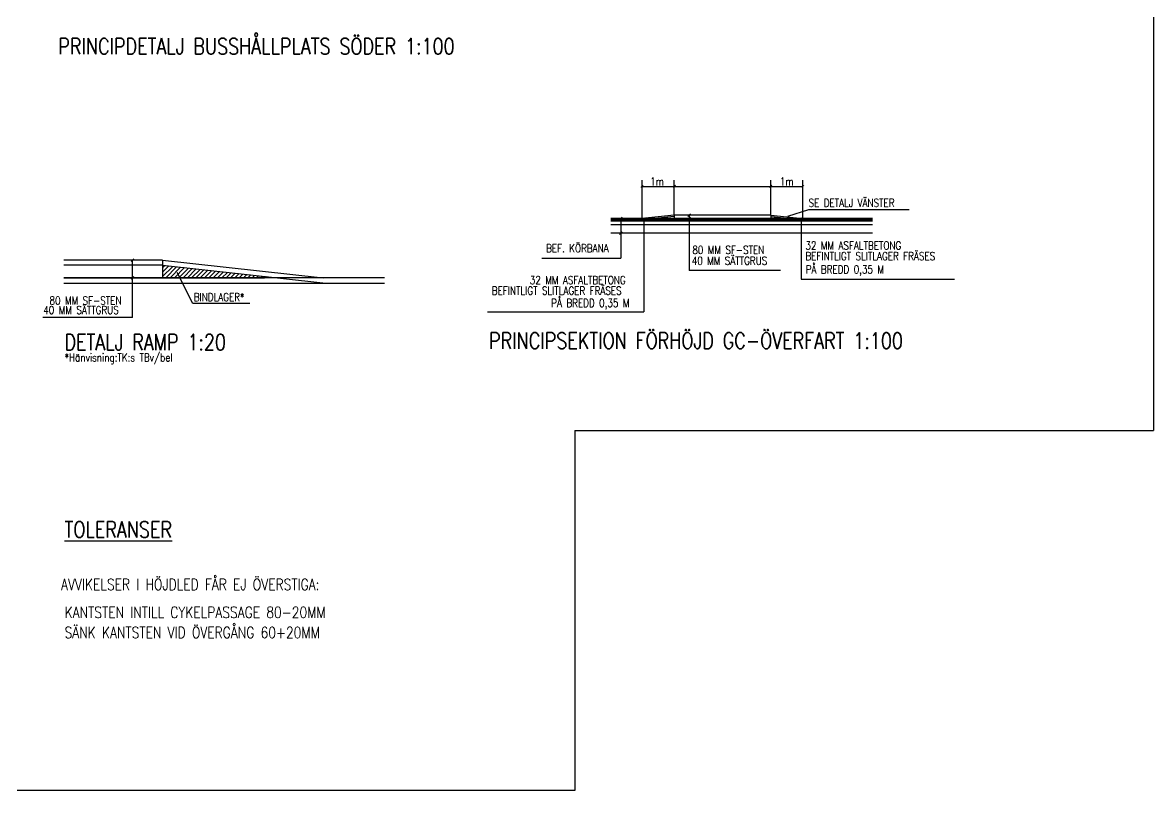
# Model space of a CAD drawing. Header units: metres. Extents: x 148130 to 148867, y 6395392 to 6395652.
# Drawn here: x 148767.03 to 148802.22, y 6395466.87 to 6395490.75 of the extents above; entities that cross this region are included whole.
import ezdxf

# ---------------------------------------------------------------- set-up
doc = ezdxf.new("R2010")
doc.units = ezdxf.units.M
doc.layers.add('M-DETALJ', color=3, linetype='Continuous')
doc.layers.add('M-RUTA-500', color=7, linetype='Continuous', plot=False)
doc.styles.add('SIMPLEX8', font='simplex.shx', dxfattribs={"width": 0.8})

msp = doc.modelspace()

# ---------------------------------------------------------------- hatches: boundary and pattern name
at = {"layer": 'M-DETALJ'}
h = msp.add_hatch(dxfattribs=at)
h.set_pattern_fill('ANSI31', color=1, scale=0.03, style=0)
h.set_pattern_definition([(45, (-2454.15612, -3942.94739), (-0.067351920908, 0.067351920908), [])])
h.paths.add_polyline_path([(148771.39, 6395483.204), (148771.39, 6395482.815), (148774.561, 6395482.815), (148774.927, 6395482.815)])

# ---------------------------------------------------------------- linework, layer by layer
at = {"layer": 'M-DETALJ', "color": 1}
for p, q in [((148786.309, 6395484.655), (148786.309, 6395485.855)), ((148787.309, 6395484.765), (148787.309, 6395485.855)), ((148790.309, 6395484.765), (148790.309, 6395485.855)), ((148791.309, 6395484.655), (148791.309, 6395485.855)), ((148786.274, 6395485.62), (148786.344, 6395485.69)), ((148786.309, 6395485.655), (148791.309, 6395485.655)), ((148787.274, 6395485.62), (148787.344, 6395485.69)), ((148790.274, 6395485.62), (148790.344, 6395485.69)), ((148791.274, 6395485.62), (148791.344, 6395485.69)), ((148787.309, 6395484.765), (148786.309, 6395484.655)), ((148787.309, 6395484.725), (148786.314, 6395484.615)), ((148787.309, 6395484.765), (148787.309, 6395484.655)), ((148790.309, 6395484.765), (148787.309, 6395484.765)), ((148787.73, 6395484.724), (148787.812, 6395484.806)), ((148787.771, 6395484.765), (148787.771, 6395483.038)), ((148790.309, 6395484.765), (148790.309, 6395484.655)), ((148790.309, 6395484.765), (148791.309, 6395484.655)), ((148790.309, 6395484.725), (148791.305, 6395484.615)), ((148785.605, 6395484.614), (148785.687, 6395484.696)), ((148785.646, 6395484.655), (148785.646, 6395483.428)), ((148786.314, 6395484.615), (148786.309, 6395484.655)), ((148786.341, 6395484.64), (148786.383, 6395484.681)), ((148786.341, 6395484.6), (148786.383, 6395484.641)), ((148786.362, 6395484.661), (148786.362, 6395481.752)), ((148786.675, 6395484.655), (148790.943, 6395484.655)), ((148787.73, 6395484.614), (148787.812, 6395484.696)), ((148791.236, 6395484.64), (148791.277, 6395484.681)), ((148791.236, 6395484.6), (148791.277, 6395484.641)), ((148791.256, 6395484.661), (148791.256, 6395482.776)), ((148791.309, 6395484.655), (148791.305, 6395484.615)), ((148785.605, 6395484.162), (148785.687, 6395484.245)), ((148771.39, 6395483.365), (148768.317, 6395483.365)), ((148770.409, 6395483.323), (148770.491, 6395483.406)), ((148771.39, 6395483.365), (148771.39, 6395482.815)), ((148771.39, 6395483.365), (148776.39, 6395482.815)), ((148783.187, 6395483.428), (148785.646, 6395483.428)), ((148771.39, 6395483.205), (148768.317, 6395483.205)), ((148771.39, 6395483.204), (148776.372, 6395482.656)), ((148790.619, 6395483.038), (148787.771, 6395483.038)), ((148768.317, 6395482.815), (148774.561, 6395482.815)), ((148770.409, 6395482.773), (148770.491, 6395482.856)), ((148791.256, 6395482.776), (148796.027, 6395482.776)), ((148770.45, 6395481.578), (148767.665, 6395481.578)), ((148781.5, 6395481.752), (148786.362, 6395481.752))]:
    msp.add_line(p, q, dxfattribs=at)
at = {"layer": 'M-DETALJ', "color": 13}
for p, q in [((148793.478, 6395484.655), (148785.339, 6395484.655)), ((148793.478, 6395484.62), (148785.339, 6395484.62)), ((148793.478, 6395484.57), (148785.339, 6395484.57)), ((148793.478, 6395484.46), (148785.339, 6395484.46)), ((148793.478, 6395484.204), (148785.339, 6395484.204)), ((148778.294, 6395482.815), (148768.317, 6395482.815)), ((148778.294, 6395482.64), (148768.317, 6395482.64))]:
    msp.add_line(p, q, dxfattribs=at)
at = {"layer": 'M-DETALJ', "color": 1, "flags": 128}
for points in [[(148794.62, 6395484.927), (148791.484, 6395484.927), (148790.831, 6395484.724)], [(148770.45, 6395481.578), (148770.45, 6395483.365)], [(148774.105, 6395482.017), (148772.334, 6395482.017), (148771.846, 6395482.977)]]:
    msp.add_lwpolyline(points, dxfattribs=at)
at = {"layer": 'M-RUTA-500'}
msp.add_line((148784.215, 6395478.068), (148802.215, 6395478.068), dxfattribs=at)
for points in [[(148725.115, 6395478.068), (148725.115, 6395521.271), (148802.215, 6395521.271), (148802.215, 6395478.068)], [(148784.215, 6395478.068), (148784.215, 6395466.871), (148725.115, 6395466.871), (148725.115, 6395478.068)]]:
    msp.add_lwpolyline(points, dxfattribs=at)

# ---------------------------------------------------------------- texts
at = {"layer": 'M-DETALJ', "color": 7, "style": 'SIMPLEX8', "width": 0.8}
for s, p in [('PRINCIPDETALJ BUSSHÅLLPLATS SÖDER 1:100', (148768.148, 6395489.764)), ('PRINCIPSEKTION FÖRHÖJD GC-ÖVERFART 1:100', (148781.548, 6395480.607)), ('DETALJ RAMP 1:20', (148768.338, 6395480.561)), ('%%UTOLERANSER', (148768.34, 6395474.733))]:
    msp.add_text(s, height=0.5, dxfattribs=at).set_placement(p)
at = {"layer": 'M-DETALJ', "color": 3, "style": 'SIMPLEX8', "width": 0.8}
for s, p in [('AVVIKELSER I HÖJDLED FÅR EJ ÖVERSTIGA:', (148768.23, 6395473.101)), ('SÄNK KANTSTEN VID ÖVERGÅNG 60+20MM', (148768.34, 6395471.604))]:
    msp.add_text(s, height=0.35, dxfattribs=at).set_placement(p)
at = {"layer": 'M-DETALJ', "color": 1, "char_height": 0.25, "attachment_point": 1, "style": 'SIMPLEX8'}
for s, insert, width in [('1m', (148786.559, 6395485.937), 5.95013), ('1m', (148790.594, 6395485.937), 5.95013), ('SE DETALJ VÄNSTER', (148791.488, 6395485.268), 5.95013), ('BEF. KÖRBANA', (148783.321, 6395483.856), 7.92763), ('80 MM SF-STEN', (148787.872, 6395483.805), 11.90026), ('32 MM ASFALTBETONG', (148791.389, 6395483.942), 11.90026), ('BEFINTLIGT SLITLAGER FRÄSES', (148791.389, 6395483.613), 7.92763), ('40 MM SÄTTGRUS', (148787.853, 6395483.469), 7.92763), ('PÅ BREDD 0,35 M', (148791.399, 6395483.199), 7.92763), ('32 MM ASFALTBETONG', (148782.815, 6395482.867), 11.90026), ('BINDLAGER*', (148772.359, 6395482.34), 7.92763), ('BEFINTLIGT SLITLAGER FRÄSES', (148781.633, 6395482.538), 7.92763), ('40 MM SÄTTGRUS', (148767.678, 6395481.936), 7.92763), ('80 MM SF-STEN', (148767.873, 6395482.23), 7.92763), ('PÅ BREDD 0,35 M', (148783.481, 6395482.155), 7.92763), ('*Hänvisning:TK:s TBv/bel ', (148768.34, 6395480.461), 3.96381)]:
    msp.add_mtext(s, dxfattribs=dict(at, insert=insert, width=width))
at = {"layer": 'M-DETALJ', "color": 3, "insert": (148768.34, 6395472.583), "char_height": 0.35, "width": 14.71117, "attachment_point": 1, "style": 'SIMPLEX8'}
msp.add_mtext('KANTSTEN INTILL CYKELPASSAGE 80-20MM', dxfattribs=at)

doc.saveas('drawing.dxf')
